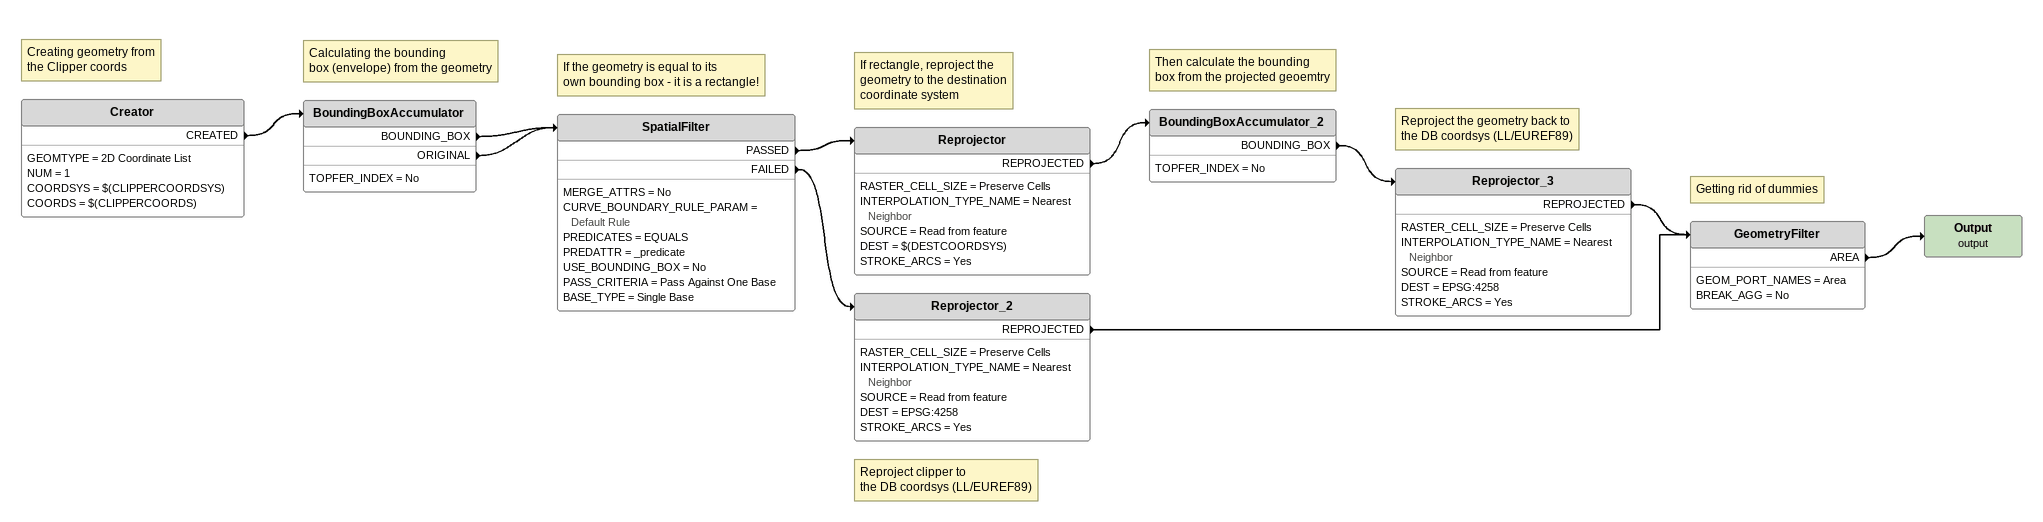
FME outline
Note: Creating geometry from / the Clipper coords
Creator
    GEOMTYPE = 2D Coordinate List
    NUM = 1
    COORDSYS = $(CLIPPERCOORDSYS)
    COORDS = $(CLIPPERCOORDS)
    CREATED -> BoundingBoxAccumulator
Note: Calculating the bounding / box (envelope) from the geometry
BoundingBoxAccumulator
    TOPFER_INDEX = No
    BOUNDING_BOX -> SpatialFilter
    ORIGINAL -> SpatialFilter
Note: If the geometry is equal to its / own bounding box - it is a rectangle!
SpatialFilter
    MERGE_ATTRS = No
    CURVE_BOUNDARY_RULE_PARAM = Default Rule
    PREDICATES = EQUALS
    PREDATTR = _predicate
    USE_BOUNDING_BOX = No
    PASS_CRITERIA = Pass Against One Base
    BASE_TYPE = Single Base
    PASSED -> Reprojector
    FAILED -> Reprojector_2
Note: If rectangle, reproject the / geometry to the destination / coordinate system
Reprojector
    RASTER_CELL_SIZE = Preserve Cells
    INTERPOLATION_TYPE_NAME = Nearest Neighbor
    SOURCE = Read from feature
    DEST = $(DESTCOORDSYS)
    STROKE_ARCS = Yes
    REPROJECTED -> BoundingBoxAccumulator_2
Note: Then calculate the bounding / box from the projected geoemtry
BoundingBoxAccumulator_2
    TOPFER_INDEX = No
    BOUNDING_BOX -> Reprojector_3
Note: Reproject the geometry back to / the DB coordsys (LL/EUREF89)
Reprojector_3
    RASTER_CELL_SIZE = Preserve Cells
    INTERPOLATION_TYPE_NAME = Nearest Neighbor
    SOURCE = Read from feature
    DEST = EPSG:4258
    STROKE_ARCS = Yes
    REPROJECTED -> GeometryFilter
Note: Reproject clipper to / the DB coordsys (LL/EUREF89)
Reprojector_2
    RASTER_CELL_SIZE = Preserve Cells
    INTERPOLATION_TYPE_NAME = Nearest Neighbor
    SOURCE = Read from feature
    DEST = EPSG:4258
    STROKE_ARCS = Yes
    REPROJECTED -> GeometryFilter
Note: Getting rid of dummies
GeometryFilter
    GEOM_PORT_NAMES = Area
    BREAK_AGG = No
    AREA -> Output (output)
Output (output)
